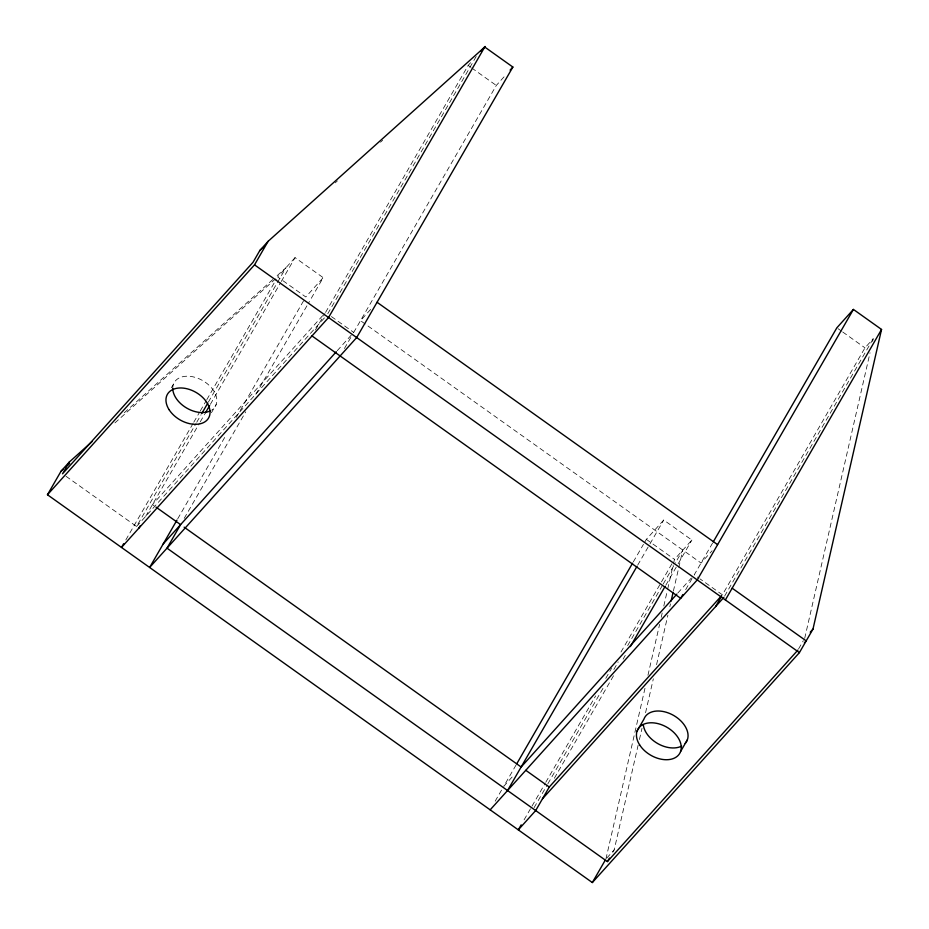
<?xml version="1.0" encoding="UTF-8"?>
<svg xmlns="http://www.w3.org/2000/svg" width="929" height="929" viewBox="0 0 929 929"><rect width="100%" height="100%" fill="white"/><g stroke="black" fill="none" stroke-linecap="round" stroke-linejoin="round"><path stroke-width="0.7" stroke-dasharray="4.64 3.48" d="M605.917 859.023L645.051 687.994M647.954 675.267L659.602 624.381M661.216 617.32L662.191 613.07M663.805 606.01L667.359 590.461M667.684 589.044L673.177 565.018M673.502 563.601L674.477 559.363L691.873 540.051L663.736 520.031L646.34 539.343L644.169 543.105M612.838 852.183L614.197 849.838L638.13 745.232M639.419 739.577L642.009 728.266M645.562 712.717L653.331 678.797M656.559 664.665L667.881 615.184M669.821 606.707L670.471 603.873M673.374 591.158L682.757 550.165L676.231 561.464M804.7 638.316L870.032 352.776M872.61 341.477L873.26 338.644L864.98 347.841L722.39 594.815L700.118 578.964M171.377 387.776L173.421 384.246M125.821 539.935L193.069 423.461M193.789 422.207L199.572 412.197M200.304 410.943L206.087 400.922M206.807 399.667L276.215 279.443M66.052 476.31L136.563 526.488L196.031 423.496M196.751 422.242L201.105 414.706M208.351 402.141L285.946 267.749L275.17 277.411M145.667 516.373L199.514 423.125M200.234 421.871L204.577 414.346M210.372 404.312L280.581 282.706M281.301 281.452L295.05 257.635L323.187 277.655L310.158 300.218M211.429 412.755L216.178 404.521M177.683 518.87L226.177 434.877M236.303 417.318L304.352 299.475M184.209 518.359L245.744 411.802M255.87 394.244L309.438 301.472M315.384 330.039L324.895 313.584M325.568 312.399L468.17 65.425L472.722 60.28M327.786 313.712L476.38 56.158M344.415 348.514L352.277 334.904M337.262 350.674L353.705 332.431L496.295 85.445L505.504 75.226M495.169 801.17L501.602 790.033M516.059 765.008L503.75 786.317L514.376 774.519M633.311 561.906L643.449 544.359M637.677 565.157L649.255 545.102M649.986 543.848L663.736 520.031M524.084 819.842L531.318 807.324M532.038 806.07L545.056 783.53M545.776 782.276L595.663 695.867M605.789 678.333L611.572 668.311M620.967 652.03L660.74 583.157M661.46 581.902L673.026 561.871M534.105 807.649L547.158 785.04M547.878 783.786L604.442 685.811M613.872 669.484L618.215 661.947M627.644 645.62L662.458 585.328M663.178 584.074L675.511 562.73M554.346 778.247L613.697 675.453M623.104 659.149L625.275 655.386M665.814 585.177L677.392 565.122M678.112 563.868L691.873 540.051M685.672 589.66L692.105 578.512M712.601 543.024L694.253 574.796L698.945 578.14M724.608 596.128L873.26 338.644M798.592 648.895L803.341 640.662M295.05 257.635L277.666 276.947L305.792 296.966L323.187 277.655M322.677 315.628L152.461 504.61L154.806 506.282M136.563 526.488L325.22 317.01M370.613 309.427L360.498 320.668L701.047 563.032L712.09 550.781M677.81 593.05L691.35 578.024M606.834 858.001L614.197 849.838M335.241 182.827L337.39 180.9M380.484 142.218L382.643 140.279M124.289 412.743L274.09 278.375M114.929 422.904L275.507 278.874M468.17 65.425L470.504 67.097M471.677 67.933L496.295 85.445M838.016 328.657L841.535 331.154M842.708 331.99L864.98 347.841M646.34 539.343L674.477 559.363M331.432 316.58L353.705 332.431M172.748 388.496A23.759 15.898 30 0 1 202.057 380.228A23.759 15.898 30 0 1 211.882 409.956"/><path stroke-width="1.39" d="M671.11 601.051L673.06 592.574M91.948 441.739L69.315 462.038L61.035 471.235L47.46 494.751L592.33 882.55L799.404 652.634L812.98 629.119L881.54 329.447L853.414 309.427L836.843 327.821L713.321 541.77M69.315 462.038L62.533 473.802L253.036 262.28L259.818 250.516L268.109 241.319L484.729 47.031L512.866 67.051L356.69 337.552L149.627 567.468L176.951 520.124M47.46 494.751L254.523 264.846L268.109 241.319M123.662 543.686L121.49 547.448L328.552 317.532L485.066 46.45L481.385 50.538M201.825 413.44L207.631 403.395M138.885 528.136L140.244 525.779M205.297 413.091L209.64 405.567M516.779 763.754L632.591 563.16M507.559 790.521L636.957 566.411M521.192 824.847L518.301 829.864L535.696 810.552L549.271 787.026L721.415 595.895M630.338 646.607L665.083 586.431M682.815 594.606L680.678 598.322L311.993 335.926M853.414 309.427L697.238 579.928L490.175 809.833M637.12 730.949L643.913 719.185A24.142 16.153 30 0 1 673.943 715.62A24.142 16.153 30 0 1 685.207 743.409M715.597 606.579L721.705 596M725.375 599.948L881.54 329.447M592.33 882.55L605.197 860.266M155.979 507.106L180.598 524.63L167.011 548.156L607.403 861.589L609.447 858.059M680.574 751.549L687.367 739.786M510.102 70.116L512.866 67.051M163.202 543.941L336.298 351.754M676.846 594.13L521.146 767.006L184.139 527.161M542.49 798.789L723.877 597.382M810.227 632.184L812.98 629.119M607.403 861.589L797.906 650.079M804.351 642.926L806.198 640.882L732.157 588.185M481.013 51.083L484.729 47.031M259.818 250.516L263.058 247.613M61.035 471.235L63.195 469.296M67.503 465.429L69.663 463.501M377.058 302.273L717.606 544.649M254.523 264.846L799.404 652.634M525.837 770.338L549.271 787.026M210.604 410.711A23.759 15.898 30 0 1 186.636 408.028A23.759 15.898 30 0 1 172.748 388.496M681.7 746.08A24.142 16.153 30 0 1 658.034 743.746A24.142 16.153 30 0 1 643.298 724.655M169.055 409.643A23.759 15.898 30 0 0 207.26 419.838A23.759 15.898 30 0 0 187.704 388.937A23.759 15.898 30 0 0 169.055 409.643M639.593 744.814A24.142 16.153 30 0 0 678.414 755.172A24.142 16.153 30 0 0 658.545 723.772A24.142 16.153 30 0 0 639.593 744.814"/></g></svg>
